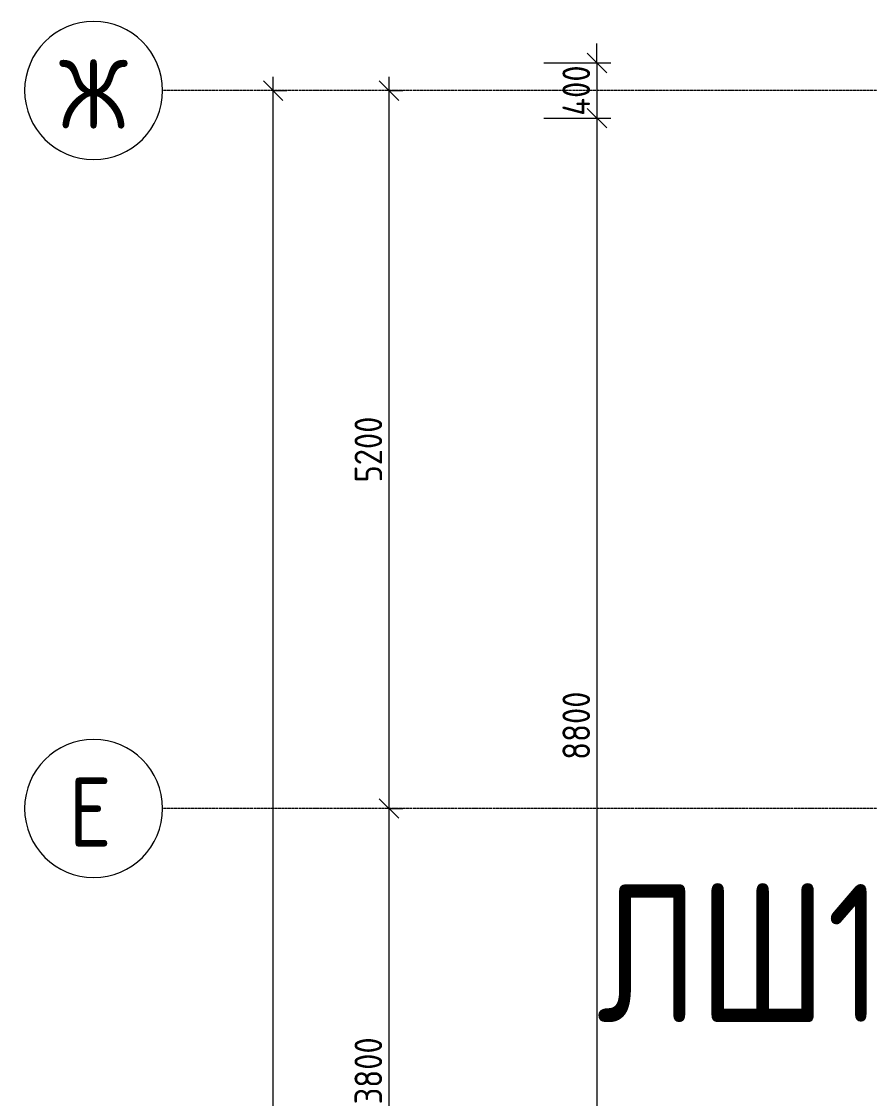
# Model space of a CAD drawing. Header units: millimetres. Extents: x -56773 to 221258, y -262288 to 26541.
# Drawn here: x -24978 to -18834, y -32360 to -24560 of the extents above; entities that cross this region are included whole.
import ezdxf

# ---------------------------------------------------------------- set-up
doc = ezdxf.new("R2010")
doc.units = ezdxf.units.MM
doc.linetypes.add('ADSK_Линия сетки', pattern=[25, 20, -2.5, 0, -2.5])
doc.layers.add('Оси', color=7, linetype='Continuous', lineweight=9)
doc.layers.add('Размеры', color=7, linetype='Continuous', lineweight=9)
doc.styles.add('GOST Common', font='', dxfattribs={"width": 0.9, "height": 500})
doc.styles.add('GOST Common_3', font='', dxfattribs={"width": 0.9, "height": 200})
doc.styles.get("Standard").update_dxf_attribs({"font": 'ГОСТ тип А.ttf'})
doc.styles.get('GOST Common').set_extended_font_data('GOST Common')
doc.styles.get('GOST Common_3').set_extended_font_data('GOST Common')
doc.dimstyles.new('ADSK_Основной_2_0', dxfattribs={"dimscale": 304.8, "dimtxt": 201.142999, "dimasz": 0.463911, "dimexe": 0.328084, "dimexo": 0.328084, "dimgap": 0.164042, "dimtad": 1, "dimdec": 3, "dimrnd": 0.001, "dimdsep": 46, "dimtxsty": 'GOST Common_3', "dimblk1": 'OBLIQUE', "dimblk2": 'OBLIQUE', "dimsah": 1, "dimcen": 0.09, "dimdle": 0.328084, "dimazin": 2, "dimtfac": 1, "dimtdec": 4, "dimtix": 1, "dimtmove": 0, "dimatfit": 3, "dimfxl": 1, "dimtvp": 1, "dimtolj": 1, "dimtzin": 0, "dimlwd": 20, "dimlwe": 20, "dimarcsym": 2})

# ---------------------------------------------------------------- blocks, each defined once
blk = doc.blocks.new('Ось сетки - Круг_Ø10 мм-8259-Кладочный план 1-го этажа')
at = {"layer": 'Оси', "lineweight": 20}
for start, end in [(360, 180), (180, 360)]:
    blk.add_arc((0, 0), 5, start, end, dxfattribs=at)
blk = doc.blocks.new('_Oblique')
at = {"color": 0, "linetype": 'ByBlock', "lineweight": -2}
blk.add_line((-0.5, -0.5), (0.5, 0.5), dxfattribs=at)
blk = doc.blocks.new('*D4372')
at = {"layer": 'Defpoints', "color": 0, "lineweight": 25, "transparency": 16777216}
for p in [(-22415.4, -30259.7), (-22315.4, -30259.7), (-22415.4, -34059.7)]:
    blk.add_point(p, dxfattribs=at)
at = {"layer": 'Размеры', "color": 0, "lineweight": 20, "transparency": 16777216}
for p, q in [((-22315.4, -34159.7), (-22315.4, -30159.7)), ((-22315.4, -30259.7), (-22215.4, -30259.7)), ((-22315.4, -34059.7), (-22215.4, -34059.7))]:
    blk.add_line(p, q, dxfattribs=at)
at = {"layer": 'Размеры', "color": 0, "lineweight": 20, "transparency": 16777216, "xscale": 141.4, "yscale": 141.4, "zscale": 141.4}
for p, rotation in [((-22315.4, -30259.7), 90), ((-22315.4, -34059.7), 270)]:
    blk.add_blockref('_Oblique', p, dxfattribs=dict(at, rotation=rotation))
at = {"layer": 'Размеры', "color": 0, "lineweight": 9, "transparency": 16777216, "insert": (-22465.4, -32159.7), "char_height": 200, "width": 605.475, "attachment_point": 5, "rotation": 90, "style": 'GOST Common_3'}
blk.add_mtext('\\A1;3800', dxfattribs=at)
blk = doc.blocks.new('*D4373')
at = {"layer": 'Defpoints', "color": 0, "lineweight": 25, "transparency": 16777216}
for p in [(-22415.4, -25059.7), (-22315.4, -25059.7), (-22415.4, -30259.7)]:
    blk.add_point(p, dxfattribs=at)
at = {"layer": 'Размеры', "color": 0, "lineweight": 20, "transparency": 16777216}
for p, q in [((-22315.4, -30359.7), (-22315.4, -24959.7)), ((-22315.4, -25059.7), (-22215.4, -25059.7)), ((-22315.4, -30259.7), (-22215.4, -30259.7))]:
    blk.add_line(p, q, dxfattribs=at)
at = {"layer": 'Размеры', "color": 0, "lineweight": 20, "transparency": 16777216, "xscale": 141.4, "yscale": 141.4, "zscale": 141.4}
for p, rotation in [((-22315.4, -25059.7), 90), ((-22315.4, -30259.7), 270)]:
    blk.add_blockref('_Oblique', p, dxfattribs=dict(at, rotation=rotation))
at = {"layer": 'Размеры', "color": 0, "lineweight": 9, "transparency": 16777216, "insert": (-22465.4, -27659.7), "char_height": 200, "width": 605.475, "attachment_point": 5, "rotation": 90, "style": 'GOST Common_3'}
blk.add_mtext('\\A1;5200', dxfattribs=at)
blk = doc.blocks.new('*D4374')
at = {"layer": 'Defpoints', "color": 0, "lineweight": 25, "transparency": 16777216}
for p in [(-23255.4, -25059.7), (-23155.4, -25059.7), (-23255.4, -55859.7)]:
    blk.add_point(p, dxfattribs=at)
at = {"layer": 'Размеры', "color": 0, "lineweight": 20, "transparency": 16777216}
for p, q in [((-23155.4, -55959.7), (-23155.4, -24959.7)), ((-23155.4, -25059.7), (-23055.4, -25059.7)), ((-23155.4, -55859.7), (-23055.4, -55859.7))]:
    blk.add_line(p, q, dxfattribs=at)
at = {"layer": 'Размеры', "color": 0, "lineweight": 20, "transparency": 16777216, "xscale": 141.4, "yscale": 141.4, "zscale": 141.4}
for p, rotation in [((-23155.4, -25059.7), 90), ((-23155.4, -55859.7), 270)]:
    blk.add_blockref('_Oblique', p, dxfattribs=dict(at, rotation=rotation))
at = {"layer": 'Размеры', "color": 0, "lineweight": 9, "transparency": 16777216, "insert": (-23305.4, -40459.7), "char_height": 200, "width": 756.843, "attachment_point": 5, "rotation": 90, "style": 'GOST Common_3'}
blk.add_mtext('\\A1;30800', dxfattribs=at)
blk = doc.blocks.new('*D4271')
at = {"layer": 'Defpoints', "color": 0, "lineweight": 25, "transparency": 16777216}
for p in [(-21292.7, -24859.7), (-21292.7, -25259.7), (-20808.8, -25259.7)]:
    blk.add_point(p, dxfattribs=at)
at = {"layer": 'Размеры', "color": 0, "lineweight": 20, "transparency": 16777216}
for p, q in [((-20808.8, -24859.7), (-20808.8, -24718.3)), ((-21192.7, -24859.7), (-20708.8, -24859.7)), ((-20808.8, -24859.7), (-20808.8, -25259.7)), ((-21192.7, -25259.7), (-20708.8, -25259.7)), ((-20808.8, -25259.7), (-20808.8, -25401.1))]:
    blk.add_line(p, q, dxfattribs=at)
at = {"layer": 'Размеры', "color": 0, "lineweight": 20, "transparency": 16777216, "xscale": 141.4, "yscale": 141.4, "zscale": 141.4}
for p, rotation in [((-20808.8, -24859.7), 270), ((-20808.8, -25259.7), 90)]:
    blk.add_blockref('_Oblique', p, dxfattribs=dict(at, rotation=rotation))
at = {"layer": 'Размеры', "color": 0, "lineweight": 9, "transparency": 16777216, "insert": (-20958.8, -25059.7), "char_height": 200, "width": 474.561, "attachment_point": 5, "rotation": 90, "style": 'GOST Common_3'}
blk.add_mtext('\\A1;400', dxfattribs=at)
blk = doc.blocks.new('*D4272')
at = {"layer": 'Defpoints', "color": 0, "lineweight": 25, "transparency": 16777216}
for p in [(-21292.7, -25259.7), (-21324.5, -34059.7), (-20808.8, -34059.7)]:
    blk.add_point(p, dxfattribs=at)
at = {"layer": 'Размеры', "color": 0, "lineweight": 20, "transparency": 16777216}
for p, q in [((-20808.8, -25159.7), (-20808.8, -34159.7)), ((-21192.7, -25259.7), (-20708.8, -25259.7)), ((-21224.5, -34059.7), (-20708.8, -34059.7))]:
    blk.add_line(p, q, dxfattribs=at)
at = {"layer": 'Размеры', "color": 0, "lineweight": 20, "transparency": 16777216, "xscale": 141.4, "yscale": 141.4, "zscale": 141.4}
for p, rotation in [((-20808.8, -25259.7), 90), ((-20808.8, -34059.7), 270)]:
    blk.add_blockref('_Oblique', p, dxfattribs=dict(at, rotation=rotation))
at = {"layer": 'Размеры', "color": 0, "lineweight": 9, "transparency": 16777216, "insert": (-20958.8, -29659.7), "char_height": 200, "width": 605.475, "attachment_point": 5, "rotation": 90, "style": 'GOST Common_3'}
blk.add_mtext('\\A1;8800', dxfattribs=at)

msp = doc.modelspace()

# ---------------------------------------------------------------- linework, layer by layer
at = {"layer": 'Оси', "linetype": 'ADSK_Линия сетки', "lineweight": 5}
for p, q in [((-1213.4695, -25059.6624), (-23956.1623, -25059.6624)), ((-1213.4695, -30259.6624), (-23956.1623, -30259.6624))]:
    msp.add_line(p, q, dxfattribs=at)

# ---------------------------------------------------------------- block references
at = {"layer": 'Оси', "lineweight": 20, "xscale": 99.99999999999993, "yscale": 99.99999999999993, "zscale": 99.99999999999993, "rotation": 89.9999999999998}
for p in [(-24456.1623, -25059.6624), (-24456.1623, -30259.6624)]:
    msp.add_blockref('Ось сетки - Круг_Ø10 мм-8259-Кладочный план 1-го этажа', p, dxfattribs=at)

# ---------------------------------------------------------------- texts
at = {"lineweight": 30, "insert": (-20808.7681, -30806.7658), "char_height": 1000, "attachment_point": 1}
msp.add_mtext_dynamic_manual_height_columns('ЛШ1', width=7.595256, gutter_width=1, heights=[0], dxfattribs=at)
at = {"layer": 'Оси', "char_height": 500, "attachment_point": 1, "style": 'GOST Common'}
for s, insert, width in [('\\fGOST Common|b0|i0|c204|p34|;\\W.9;Ж', (-24705.9894, -24835.1035), 555.569437), ('\\fGOST Common|b0|i0|c204|p34|;\\W.9;Е', (-24637.5894, -30035.1035), 389.620125)]:
    msp.add_mtext(s, dxfattribs=dict(at, insert=insert, width=width))

# ---------------------------------------------------------------- dimensions: what is measured, and where the dimension line sits
at = {"layer": 'Размеры', "lineweight": 9}
for base, p1, p2, override, picture, middle in [((-20808.7681, -25259.6624), (-21292.6603, -24859.6624), (-21292.6603, -25259.6624), {"dimpost": '<>', "dimfxl": 400}, '*D4271', (-20958.7681, -25059.6624)), ((-23155.3885, -25059.6624), (-23255.3734, -55859.6624), (-23255.3734, -25059.6624), {"dimpost": '<>', "dimfxl": 30800}, '*D4374', (-23305.3885, -40459.6624)), ((-22315.3885, -25059.6624), (-22415.3734, -30259.6624), (-22415.3734, -25059.6624), {"dimpost": '<>', "dimfxl": 5200}, '*D4373', (-22465.3885, -27659.6624)), ((-20808.7681, -34059.6624), (-21292.6603, -25259.6624), (-21324.5157, -34059.6624), {"dimpost": '<>', "dimfxl": 8800.057657}, '*D4272', (-20958.7681, -29659.6624)), ((-22315.3885, -30259.6624), (-22415.3734, -34059.6624), (-22415.3734, -30259.6624), {"dimpost": '<>', "dimfxl": 3800}, '*D4372', (-22465.3885, -32159.6624))]:
    dim = msp.add_linear_dim(base=base, p1=p1, p2=p2, angle=90, dimstyle='ADSK_Основной_2_0', override=override, dxfattribs=at)
    dim.commit()
    dim.dimension.update_dxf_attribs({"geometry": picture, "text_midpoint": middle})

doc.saveas('drawing.dxf')
